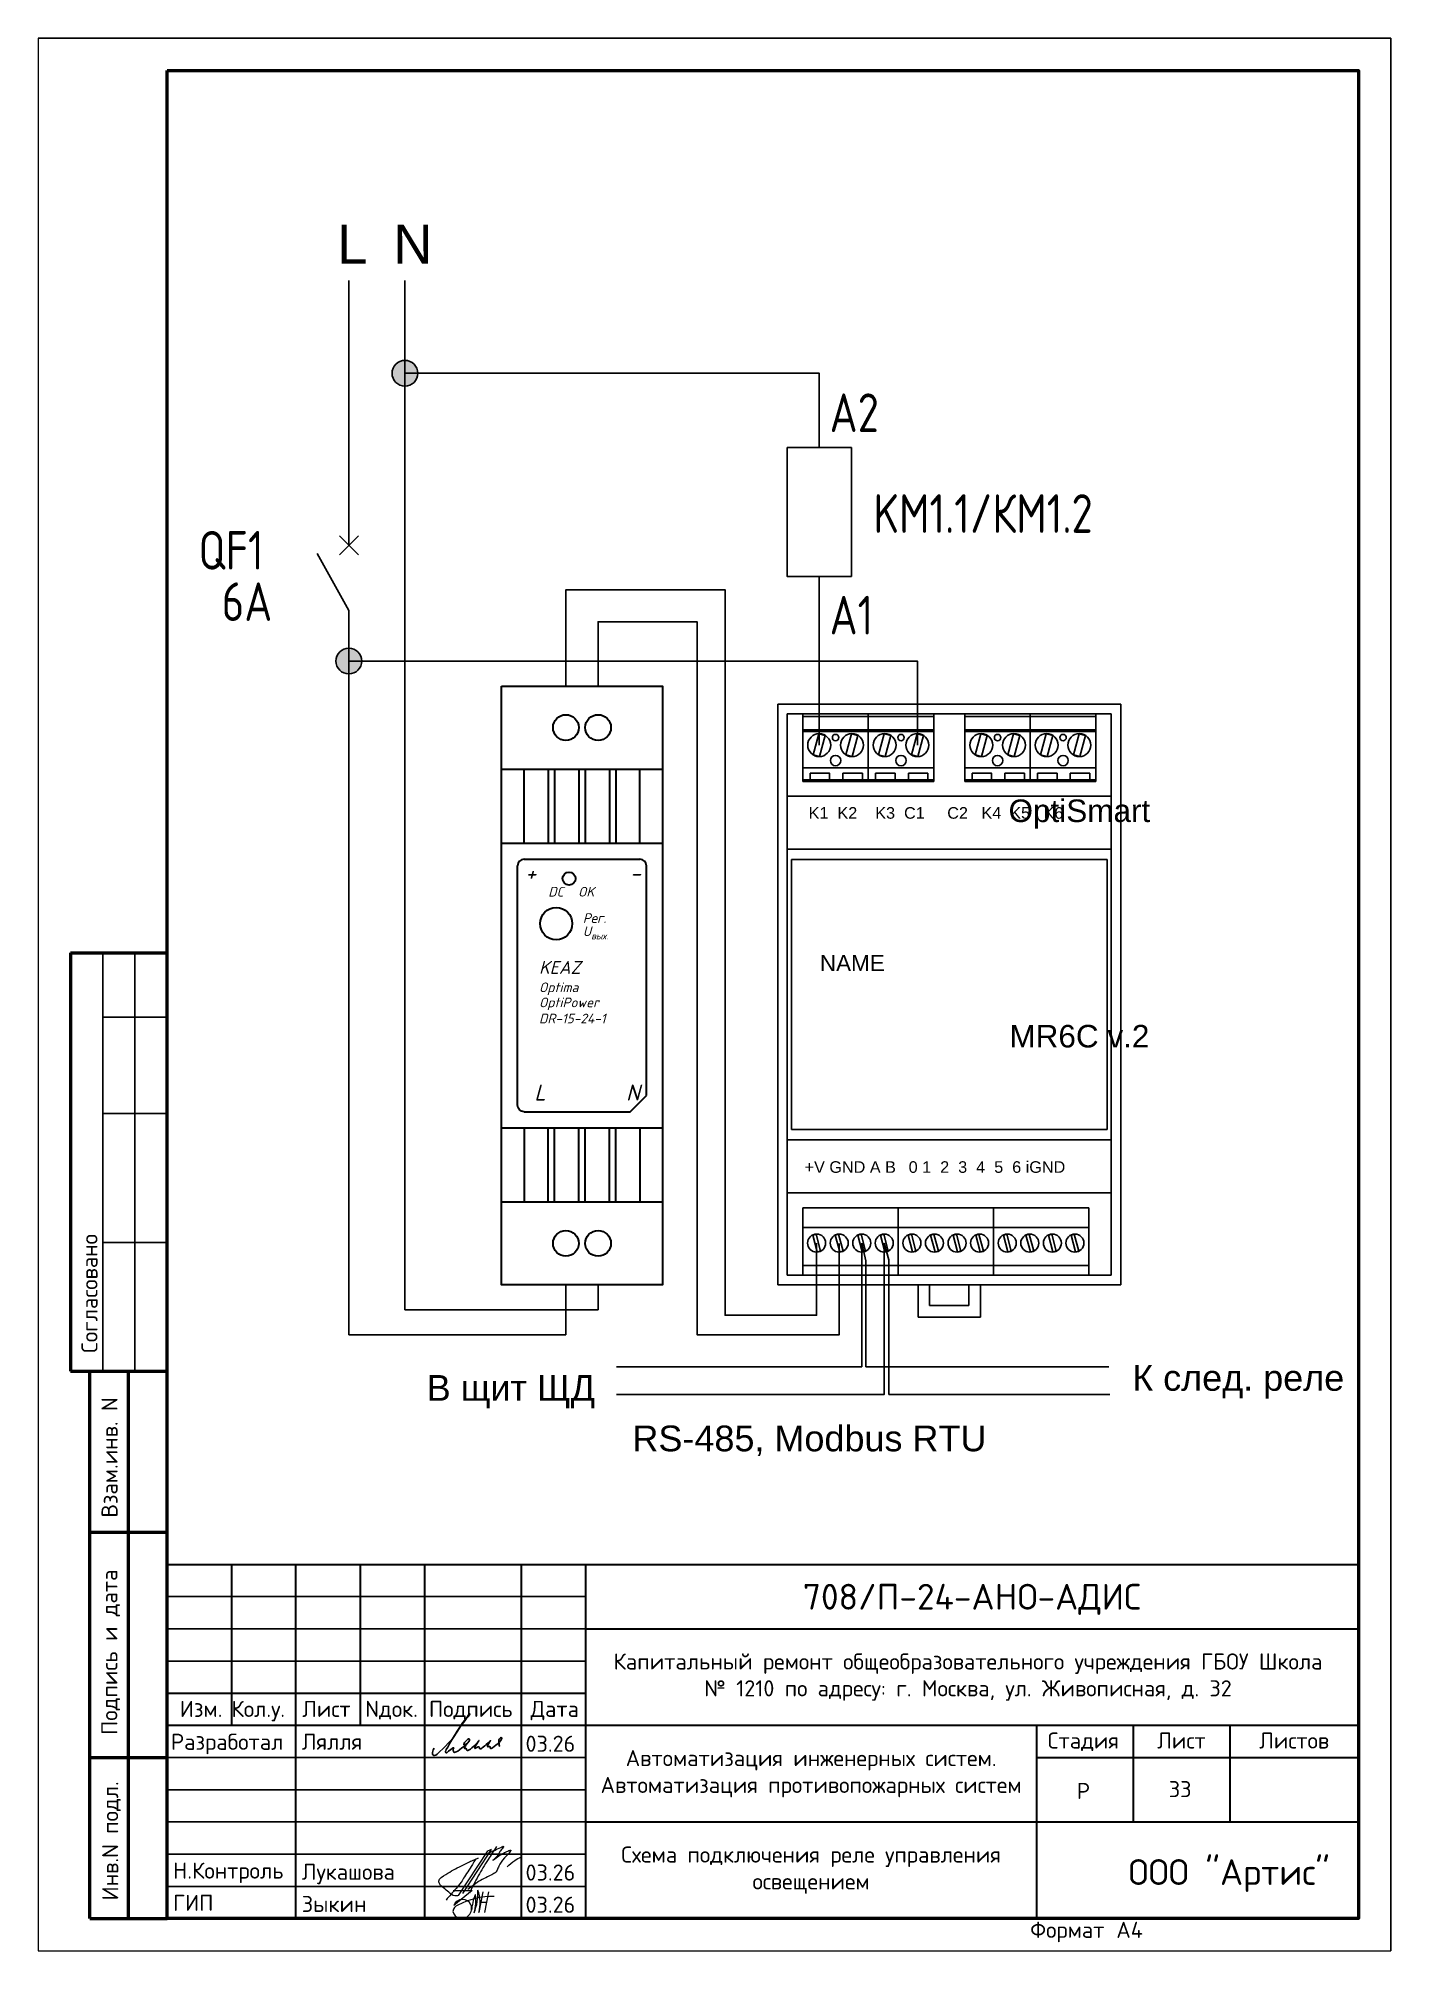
# Paper-space layout '1 (31)' of a CAD drawing. Header units: millimetres. Extents: x 9829 to 10039, y 857 to 1154.
# The model-space entities are those that its viewports show. They can reach past a viewport. Long polylines and large blocks are cut down to what shows.
import ezdxf
from ezdxf.enums import TextEntityAlignment as Align

# ---------------------------------------------------------------- set-up
doc = ezdxf.new("R2010")
doc.units = ezdxf.units.MM
doc.linetypes.add('невидимая2', pattern=[4.7625, 3.175, -1.5875])
for name, color, linetype, lineweight in [('АР_текст', 250, 'Continuous', 40), ('лс', 5, 'Continuous', 30), ('Основная сплош', 7, 'Continuous', 30), ('Текст', 7, 'Continuous', 30)]:
    doc.layers.add(name, color=color, linetype=linetype, lineweight=lineweight)
for name, color, linetype in [('Основная', 7, 'Continuous'), ('СОТ', 7, 'Continuous'), ('Штампы', 7, 'Continuous')]:
    doc.layers.add(name, color=color, linetype=linetype)
doc.layers.add('ОФ_подписи', color=5, linetype='Continuous', lineweight=13, true_color=0x0000ff)
doc.layers.add('Подписи', color=5, linetype='Continuous', lineweight=18, true_color=0x0000ff)
doc.styles.add('ICOCPEUR', font='isocpeur.ttf', dxfattribs={"height": 250})
doc.styles.add('PDF Arial', font='arial.ttf')
doc.styles.add('PDF ISOCPEUR', font='isocpeur.ttf')
doc.styles.add('RubezhCAD', font='isocpeur.ttf')
doc.styles.get("Standard").update_dxf_attribs({"font": 'arial.ttf'})
doc.styles.add('Standart  GenSys', font='isocpeui.ttf', dxfattribs={"height": 2})
doc.styles.add('TIMES', font='times.ttf')
doc.styles.add('XREF1$0$Standard', font='isocpeur.ttf')
doc.styles.add('ГОСТ 2.304', font='')
doc.styles.get('ГОСТ 2.304').set_extended_font_data('GOST 2.304 type A')

# ---------------------------------------------------------------- blocks, each defined once
blk = doc.blocks.new('*U21')
at = {"lineweight": 50}
for p, q in [((5, 155), (20, 155)), ((5, 155), (5, 90)), ((5, 90), (20, 90)), ((8, 5), (8, 90)), ((14, 5), (14, 90)), ((8, 65), (20, 65)), ((8, 30), (20, 30)), ((8, 5), (20, 5))]:
    blk.add_line(p, q, dxfattribs=at)
for p, q in [((10, 155), (10, 90)), ((15, 155), (15, 90)), ((10, 145), (20, 145)), ((10, 130), (20, 130)), ((10, 110), (20, 110)), ((5, 90), (8, 90))]:
    blk.add_line(p, q)
blk.add_lwpolyline([(0, 0), (210, 0), (210, 297), (0, 297)], close=True)
blk.add_lwpolyline([(20, 292), (205, 292), (205, 5), (20, 5)], close=True, dxfattribs=at)
at = {"style": 'XREF1$0$Standard'}
for s, p in [('Согласовано', (7.95, 102.07)), ('Взам.инв. N', (11.07, 76.61)), ('Подпись и дата', (11.04, 46.36)), ('Инв.N подл.', (11.17, 17.07))]:
    blk.add_text(s, height=2.5, rotation=90, dxfattribs=at).set_placement(p, align=Align.MIDDLE_CENTER)
blk.add_text('Формат', height=2.5, dxfattribs=at).set_placement((154.02, 2))
blk.add_text('А4', height=2.5, dxfattribs=at).set_placement((171.51, 2), align=Align.RIGHT)
for tag, p in [('СОГЛАСОВАНО_ДАТА2', (14.37, 145.56)), ('СОГЛАСОВАНО_ДАТА3', (19.37, 145.56)), ('СОГЛАСОВАНО_ФАМИЛИЯ2', (14.37, 110.56)), ('СОГЛАСОВАНО_ФАМИЛИЯ3', (19.37, 110.56)), ('СОГЛАСОВАНО_ДОЛЖНОСТЬ2', (14.37, 90.56)), ('СОГЛАСОВАНО_ДОЛЖНОСТЬ3', (19.37, 90.56))]:
    blk.add_attdef(tag, p, '', height=2.5, rotation=90, dxfattribs=at)
for tag, p in [('ВЗАМ_ИНВ_НОМЕР', (19.37, 77.5)), ('ИНВ_N_ПОДЛ', (19.37, 17.5))]:
    blk.add_attdef(tag, text='', height=2.5, rotation=90, dxfattribs=at).set_placement(p, align=Align.CENTER)
blk.add_attdef('ИНВ_ДАТА', text='', height=2.5, rotation=90, dxfattribs=at).set_placement((19.37, 63.83), align=Align.RIGHT)
blk = doc.blocks.new('П_Зыкин')
at = {"layer": 'ОФ_подписи', "color": 152, "ltscale": 100, "true_color": 0x0061c2, "transparency": 33554687}
for p, q in [((142, 249), (62, -174)), ((102, 37), (218, 37)), ((258, 249), (178, -174))]:
    blk.add_line(p, q, dxfattribs=at)
blk.add_lwpolyline([(-462, 273), (-74, 273), (-446, -30)], dxfattribs=at)
for centre, radius, start, end in [((-271, -94), 186, 314.2393, 159.9348), ((345, -1372), 1523, 88.8758, 117.8788), ((1109, -252), 1204, 158.7593, 174.231), ((-1024, 224), 1068, 337.8144, 2.8859), ((-849, 72), 852, 342.8308, 7.4815), ((-9, 182), 4.48, 8.9691, 155.6551), ((-643, 22), 732, 344.4555, 20.462), ((-318, -169), 151, 108.7568, 173.4251), ((-287, -115), 185, 191.5358, 322.3512)]:
    blk.add_arc(centre, radius, start, end, dxfattribs=at)
blk = doc.blocks.new('П_Лукашова')
at = {"layer": 'ОФ_подписи', "color": 152, "true_color": 0x0061c2}
for p, q in [((221, 339), (-221, -339)), ((286, 371), (-156, -307)), ((283, 370), (218, 338))]:
    blk.add_line(p, q, dxfattribs=at)
for points in [[(366, 415), (236, 213), (85, -37), (-50, -300)], [(221, 301), (344, 360), (434, 401), (475, 416), (464, 395), (420, 336), (342, 232), (310, 203), (337, 221), (420, 283), (490, 322), (558, 352), (576, 358), (491, 240), (403, 113), (374, 49), (360, 20)], [(-221, -339), (-276, -344), (-368, -289), (-446, -221), (-505, -166), (-522, -116), (-412, -16), (-295, 56), (-173, 120), (-49, 179), (33, 216), (87, 237), (52, 221), (11, 167), (-59, 51), (-126, -52), (-177, -132), (-256, -231), (-409, -409)], [(360, 20), (294, -18), (203, -65), (91, -124), (-73, -248)], [(530, 102), (646, 199), (748, 254)]]:
    blk.add_spline(points, degree=3, dxfattribs=at)
blk = doc.blocks.new('A$C11203D1A')
at = {"layer": 'Подписи', "lineweight": 25}
blk.add_lwpolyline([(0.24, 1.11), (0.09, 0.86), (0, 0.47), (0.01, 0.27), (0.06, 0.09), (0.17, 0.01), (0.33, 0), (0.53, 0.07), (0.73, 0.22), (0.94, 0.41), (1.81, 1.26), (2.64, 2.1), (3.19, 2.76), (3.8, 3.63), (4.42, 4.6), (5, 5.4), (5.39, 5.96), (5.72, 6.46), (5.82, 6.46), (5.73, 6.31), (4.71, 5.11), (3.82, 3.76), (2.71, 1.9), (2.36, 1.31), (2.15, 0.93), (2.05, 0.72), (2.04, 0.6), (2.04, 0.49), (2.07, 0.44), (2.13, 0.41), (2.22, 0.43), (2.34, 0.53), (2.48, 0.65), (2.83, 0.93), (3.1, 1.12), (3.23, 1.19), (3.28, 1.19), (3.29, 1.16), (3.26, 1.06), (3.23, 0.9), (3.22, 0.77), (3.24, 0.65), (3.26, 0.58), (3.34, 0.52), (3.42, 0.48), (3.54, 0.51), (3.66, 0.56), (3.92, 0.66), (4.17, 0.85), (4.57, 1.16), (4.82, 1.36), (5, 1.53), (5.18, 1.68), (5.48, 1.96), (5.64, 2.15), (5.74, 2.33), (5.75, 2.44), (5.75, 2.53), (5.69, 2.57), (5.6, 2.58), (5.49, 2.54), (5.33, 2.4), (5.12, 2.18), (4.99, 1.99), (4.9, 1.86), (4.85, 1.74), (4.87, 1.66), (4.92, 1.62), (5.03, 1.65), (5.11, 1.72), (5.21, 1.79), (5.24, 1.81), (5.28, 1.82), (5.31, 1.82), (5.32, 1.79), (5.26, 1.69), (5.19, 1.61), (5.11, 1.47), (5.03, 1.34), (4.98, 1.25), (4.97, 1.17), (4.97, 1.09), (5.01, 1.05), (5.05, 1.06), (5.1, 1.11), (5.14, 1.13), (5.2, 1.13), (5.23, 1.07), (5.27, 0.94), (5.32, 0.85), (5.35, 0.8), (5.43, 0.77), (5.52, 0.78), (5.61, 0.84), (5.88, 1), (6.13, 1.19), (6.42, 1.46), (6.68, 1.7), (6.94, 1.94), (7.06, 2.08), (7.22, 2.28), (7.23, 2.3), (7.23, 2.31), (7.2, 2.31), (7.18, 2.28), (7.15, 2.24), (6.76, 1.63), (6.67, 1.45), (6.59, 1.3), (6.56, 1.22), (6.56, 1.16), (6.57, 1.11), (6.6, 1.08), (6.65, 1.1), (6.7, 1.13), (6.79, 1.19), (6.88, 1.26), (6.99, 1.31), (7.07, 1.35), (7.18, 1.36), (7.23, 1.33), (7.27, 1.28), (7.28, 1.18), (7.28, 1.12), (7.3, 1.08), (7.34, 1.04), (7.38, 1.02), (7.45, 1.01), (7.52, 1.04), (7.6, 1.09), (7.73, 1.19), (7.93, 1.34), (8.13, 1.48), (8.36, 1.7), (8.65, 1.95), (8.78, 2.07), (8.9, 2.16), (8.98, 2.23), (9.03, 2.27), (9.04, 2.29), (9.02, 2.3), (8.99, 2.29), (8.97, 2.25), (8.92, 2.16), (8.7, 1.81), (8.57, 1.61), (8.52, 1.53), (8.51, 1.43), (8.53, 1.37), (8.56, 1.33), (8.6, 1.33), (8.66, 1.35), (8.72, 1.39), (8.76, 1.41), (8.86, 1.4), (8.93, 1.37), (8.94, 1.31), (8.96, 1.22), (8.98, 1.14), (9.02, 1.1), (9.08, 1.07), (9.17, 1.1), (9.24, 1.14), (9.33, 1.2), (9.56, 1.37), (9.86, 1.59), (10.18, 1.87), (10.41, 2.09), (10.57, 2.29), (10.72, 2.51), (10.76, 2.62), (10.77, 2.7), (10.75, 2.75), (10.68, 2.79), (10.58, 2.76), (10.5, 2.69), (10.38, 2.54), (10.32, 2.41), (10.31, 2.25), (10.32, 2.09), (10.33, 1.85), (10.35, 1.7), (10.37, 1.58), (10.4, 1.47), (10.47, 1.37)], dxfattribs=at)
blk = doc.blocks.new('Штамп')
at = {"layer": 'Основная'}
for p, q in [((-18500, 5000), (-12000, 5000)), ((-12000, 4500), (-18500, 4500)), ((-18500, 4000), (-12000, 4000)), ((-12000, 2500), (-18500, 2500)), ((-18500, 2000), (-12000, 2000)), ((-12000, 1500), (-18500, 1500)), ((-12000, 1000), (-18500, 1000)), ((-18500, 500), (-12000, 500))]:
    blk.add_line(p, q, dxfattribs=at)
at = {"layer": 'Основная сплош'}
for p, q in [((-18500, 5500), (0, 5500)), ((-18500, 5500), (-18500, 0)), ((-17500, 5500), (-17500, 3000)), ((-16500, 0), (-16500, 5500)), ((-15500, 5500), (-15500, 3000)), ((-14500, 0), (-14500, 5500)), ((-13000, 5500), (-13000, 0)), ((-12000, 0), (-12000, 5500)), ((-12000, 4500), (0, 4500)), ((-18500, 3500), (-12000, 3500)), ((0, 3000), (-18500, 3000)), ((-5000, 3000), (-5000, 0)), ((-3500, 3000), (-3500, 1500)), ((-2000, 3000), (-2000, 1500)), ((-5000, 2500), (0, 2500)), ((-12000, 1500), (0, 1500))]:
    blk.add_line(p, q, dxfattribs=at)
at = {"transparency": 33554687, "xscale": 100, "yscale": 100, "zscale": 100}
blk.add_blockref('A$C11203D1A', (-14379, 2533), dxfattribs=at)
at = {"layer": 'ОФ_подписи', "color": 5}
for name, p, xscale, yscale, zscale in [('П_Лукашова', (-13755, 700), 1.010226427429054, 1.010226427429054, 1.010226427429054), ('П_Зыкин', (-13706, 228), 0.7621923841183493, 0.7621923841183493, 0.7621923841183493)]:
    blk.add_blockref(name, p, dxfattribs=dict(at, xscale=xscale, yscale=yscale, zscale=zscale))
at = {"transparency": 33554687, "insert": (-8500, 2250), "char_height": 250, "width": 7000, "attachment_point": 5, "style": 'PDF ISOCPEUR'}
blk.add_mtext('Автоматизация инженерных систем. Автоматизация противопожарных систем', dxfattribs=at)
at = {"layer": 'АР_текст', "color": 7, "transparency": 33554687, "insert": (-2009, 668), "char_height": 400, "width": 7750, "attachment_point": 5, "style": 'RubezhCAD'}
blk.add_mtext('{\\C0;ООО "Артис"}', dxfattribs=at)
at = {"layer": 'Текст', "color": 0, "style": 'RubezhCAD'}
blk.add_text('708/П-24-АНО-АДИС', height=400, dxfattribs=at).set_placement((-6000, 4798), align=Align.CENTER)
at = {"layer": 'Текст', "linetype": 'Continuous', "style": 'RubezhCAD'}
for s, p in [('Изм.', (-18302, 3131)), ('Кол.у.', (-17500, 3131)), ('Лист', (-16402, 3131)), ('Nдок.', (-15424, 3131)), ('Подпись', (-14434, 3131)), ('Дата', (-12857, 3131))]:
    blk.add_text(s, height=250, dxfattribs=at).set_placement(p)
at = {"layer": 'Текст', "style": 'ICOCPEUR'}
for s, p in [('Разработал', (-18441, 2620)), ('Лялля', (-16408, 2622)), ('03.26', (-12934, 2590)), ('Н.Контроль', (-18407, 620)), ('Лукашова', (-16408, 602)), ('03.26', (-12934, 590)), ('ГИП', (-18407, 120)), ('Зыкин', (-16408, 102)), ('03.26', (-12934, 90))]:
    blk.add_text(s, height=250, dxfattribs=at).set_placement(p)
at = {"layer": 'Текст', "color": 7, "linetype": 'Continuous', "style": 'RubezhCAD'}
for s, p in [('Стадия', (-4273, 2640)), ('Лист', (-2750, 2640)), ('Листов', (-1000, 2640))]:
    blk.add_text(s, height=250, dxfattribs=at).set_placement(p, align=Align.CENTER)
at = {"layer": 'Текст', "color": 7, "style": 'RubezhCAD'}
blk.add_text('Р', height=250, dxfattribs=at).set_placement((-4273, 1857), align=Align.CENTER)
at = {"layer": 'Текст', "ltscale": 100, "insert": (-6063, 3750), "char_height": 250, "attachment_point": 5, "style": 'RubezhCAD'}
blk.add_mtext_dynamic_manual_height_columns('\\pi-3.125;Капитальный ремонт общеобразовательного учреждения ГБОУ Школа{\\H1.25x; }\\P№ 1210 по адресу: г. Москва, ул. Живописная, д. 32{\\H1.21604x; }\\P', width=11832.53, gutter_width=1250, heights=[1893], dxfattribs=at)
at = {"layer": 'Текст', "ltscale": 100, "style": 'RubezhCAD'}
blk.add_attdef('ЛИСТОВ', text='', height=250, dxfattribs=at).set_placement((-1000, 1857), align=Align.CENTER)
at = {"layer": 'Текст', "ltscale": 100, "style": 'TIMES'}
blk.add_attdef('НАЗВАНИЕ', text='', height=250, dxfattribs=at).set_placement((-8500, 750), align=Align.MIDDLE_CENTER)
blk = doc.blocks.new('*U2745')
for p, q in [((53.3, 90.2), (0, 90.2)), ((0, 90.2), (0, 0)), ((53.3, 0), (53.3, 90.2)), ((51.8, 88.7), (1.5, 88.7)), ((1.5, 88.7), (1.5, 1.5)), ((3.91, 88.7), (14.07, 88.7)), ((3.91, 88.25), (3.91, 88.7)), ((3.91, 88.7), (14.07, 88.7)), ((3.91, 86.18), (3.91, 88.7)), ((3.91, 88.7), (14.07, 88.7)), ((3.91, 85.94), (3.91, 88.7)), ((3.91, 88.7), (14.07, 88.7)), ((3.91, 78.2), (3.91, 88.7)), ((14.07, 88.25), (3.91, 88.25)), ((14.07, 86.18), (3.91, 86.18)), ((14.07, 88.7), (24.23, 88.7)), ((14.07, 88.25), (14.07, 88.7)), ((14.07, 88.7), (24.23, 88.7)), ((14.07, 86.18), (14.07, 88.7)), ((14.07, 88.7), (24.23, 88.7)), ((14.07, 85.94), (14.07, 88.7)), ((14.07, 88.7), (24.23, 88.7)), ((14.07, 78.2), (14.07, 88.7)), ((14.07, 88.7), (14.07, 88.25)), ((14.07, 88.7), (14.07, 86.18)), ((14.07, 88.7), (14.07, 85.94)), ((14.07, 88.7), (14.07, 78.2)), ((24.23, 88.25), (14.07, 88.25)), ((24.23, 86.18), (14.07, 86.18)), ((24.23, 88.7), (24.23, 88.25)), ((24.23, 88.7), (24.23, 86.18)), ((24.23, 88.7), (24.23, 85.94)), ((24.23, 88.7), (24.23, 78.2)), ((29.07, 88.7), (39.23, 88.7)), ((29.07, 88.25), (29.07, 88.7)), ((29.07, 88.7), (39.23, 88.7)), ((29.07, 86.18), (29.07, 88.7)), ((29.07, 88.7), (39.23, 88.7)), ((29.07, 85.94), (29.07, 88.7)), ((29.07, 88.7), (39.23, 88.7)), ((29.07, 78.2), (29.07, 88.7)), ((39.23, 88.25), (29.07, 88.25)), ((39.23, 86.18), (29.07, 86.18)), ((39.23, 88.7), (39.23, 88.25)), ((39.23, 88.7), (39.23, 86.18)), ((39.23, 88.7), (39.23, 85.94)), ((39.23, 88.7), (39.23, 78.2)), ((39.23, 88.7), (49.39, 88.7)), ((39.23, 88.25), (39.23, 88.7)), ((39.23, 88.7), (49.39, 88.7)), ((39.23, 86.18), (39.23, 88.7)), ((39.23, 88.7), (49.39, 88.7)), ((39.23, 85.94), (39.23, 88.7)), ((39.23, 88.7), (49.39, 88.7)), ((39.23, 78.2), (39.23, 88.7)), ((49.39, 88.25), (39.23, 88.25)), ((49.39, 86.18), (39.23, 86.18)), ((49.39, 88.7), (49.39, 88.25)), ((49.39, 88.7), (49.39, 86.18)), ((49.39, 88.7), (49.39, 85.94)), ((49.39, 88.7), (49.39, 78.2)), ((51.8, 1.5), (51.8, 88.7)), ((14.07, 85.94), (3.91, 85.94)), ((24.23, 85.94), (14.07, 85.94)), ((39.23, 85.94), (29.07, 85.94)), ((49.39, 85.94), (39.23, 85.94)), ((14.07, 80.32), (3.91, 80.32)), ((3.91, 80.32), (3.91, 78.2)), ((24.23, 80.32), (14.07, 80.32)), ((14.07, 80.32), (14.07, 78.2)), ((14.07, 78.2), (14.07, 80.32)), ((24.23, 78.2), (24.23, 80.32)), ((39.23, 80.32), (29.07, 80.32)), ((29.07, 80.32), (29.07, 78.2)), ((39.23, 78.2), (39.23, 80.32)), ((49.39, 80.32), (39.23, 80.32)), ((39.23, 80.32), (39.23, 78.2)), ((49.39, 78.2), (49.39, 80.32)), ((14.07, 78.42), (3.91, 78.42)), ((3.91, 78.42), (3.91, 78.2)), ((3.91, 78.2), (14.07, 78.2)), ((14.07, 78.2), (3.91, 78.2)), ((3.91, 78.2), (14.07, 78.2)), ((24.23, 78.42), (14.07, 78.42)), ((14.07, 78.42), (14.07, 78.2)), ((14.07, 78.2), (14.07, 78.42)), ((14.07, 78.2), (24.23, 78.2)), ((24.23, 78.2), (14.07, 78.2)), ((14.07, 78.2), (24.23, 78.2)), ((24.23, 78.2), (24.23, 78.42)), ((39.23, 78.42), (29.07, 78.42)), ((29.07, 78.42), (29.07, 78.2)), ((29.07, 78.2), (39.23, 78.2)), ((39.23, 78.2), (29.07, 78.2)), ((29.07, 78.2), (39.23, 78.2)), ((39.23, 78.2), (39.23, 78.42)), ((49.39, 78.42), (39.23, 78.42)), ((39.23, 78.42), (39.23, 78.2)), ((39.23, 78.2), (49.39, 78.2)), ((49.39, 78.2), (39.23, 78.2)), ((39.23, 78.2), (49.39, 78.2)), ((49.39, 78.2), (49.39, 78.42)), ((51.8, 75.91), (1.5, 75.91)), ((53.3, 14.29), (53.3, 75.91)), ((0, 67.67), (0, 67.67)), ((0, 67.67), (0, 22.53)), ((51.8, 67.67), (1.5, 67.67)), ((51.15, 66.05), (2.15, 66.05)), ((2.15, 66.05), (2.15, 24.15)), ((51.15, 24.15), (51.15, 66.05)), ((2.15, 24.15), (51.15, 24.15)), ((1.5, 22.53), (51.8, 22.53)), ((53.3, 22.53), (53.3, 22.53)), ((1.5, 14.29), (51.8, 14.29)), ((18.7, 12), (3.9, 12)), ((3.9, 12), (3.9, 1.5)), ((18.7, 12), (3.9, 12)), ((3.9, 12), (3.9, 8.9)), ((3.9, 12), (3.9, 12)), ((18.7, 1.5), (18.7, 12)), ((18.7, 8.9), (18.7, 12)), ((33.5, 12), (18.7, 12)), ((18.7, 12), (18.7, 1.5)), ((33.5, 12), (18.7, 12)), ((18.7, 12), (18.7, 8.9)), ((18.7, 12), (18.7, 12)), ((33.5, 1.5), (33.5, 12)), ((33.5, 8.9), (33.5, 12)), ((48.3, 12), (33.5, 12)), ((33.5, 12), (33.5, 1.5)), ((48.3, 12), (33.5, 12)), ((33.5, 12), (33.5, 8.9)), ((33.5, 12), (33.5, 12)), ((48.3, 1.5), (48.3, 12)), ((48.3, 8.9), (48.3, 12)), ((3.9, 8.9), (18.7, 8.9)), ((18.7, 8.9), (33.5, 8.9)), ((33.5, 8.9), (48.3, 8.9)), ((18.7, 3), (3.9, 3)), ((3.9, 3), (3.9, 1.5)), ((18.7, 1.5), (18.7, 3)), ((33.5, 3), (18.7, 3)), ((18.7, 3), (18.7, 1.5)), ((33.5, 1.5), (33.5, 3)), ((48.3, 3), (33.5, 3)), ((33.5, 3), (33.5, 1.5)), ((48.3, 1.5), (48.3, 3)), ((0, 0), (53.3, 0)), ((1.5, 1.5), (51.8, 1.5)), ((3.9, 1.5), (18.7, 1.5)), ((3.9, 1.5), (18.7, 1.5)), ((18.7, 1.5), (33.5, 1.5)), ((18.7, 1.5), (33.5, 1.5)), ((23.6, 0), (21.8, 0)), ((21.8, 0), (21.8, -5)), ((23.6, -1.8), (23.6, 0)), ((31.5, 0), (29.7, 0)), ((29.7, -1.8), (29.7, 0)), ((31.5, -5), (31.5, 0)), ((33.5, 1.5), (48.3, 1.5)), ((33.5, 1.5), (48.3, 1.5)), ((23.6, -1.8), (23.6, -3.2)), ((29.7, -3.2), (29.7, -1.8)), ((21.8, -5), (31.5, -5)), ((23.6, -3.2), (29.7, -3.2))]:
    blk.add_line(p, q)
for points in [[(6.4, 85.6), (7.39, 85.34), (6.51, 82.05), (5.52, 82.31)], [(11.48, 85.6), (12.47, 85.34), (11.59, 82.05), (10.6, 82.31)], [(16.56, 85.6), (17.55, 85.34), (16.67, 82.05), (15.68, 82.31)], [(21.64, 85.6), (22.63, 85.34), (21.75, 82.05), (20.76, 82.31)], [(31.55, 85.6), (32.54, 85.34), (31.66, 82.05), (30.67, 82.31)], [(36.63, 85.6), (37.62, 85.34), (36.74, 82.05), (35.75, 82.31)], [(41.71, 85.6), (42.7, 85.34), (41.82, 82.05), (40.83, 82.31)], [(46.79, 85.6), (47.78, 85.34), (46.9, 82.05), (45.91, 82.31)], [(5.05, 79.46), (8.07, 79.46), (8.07, 78.2), (5.05, 78.2)], [(10.13, 79.46), (13.15, 79.46), (13.15, 78.2), (10.13, 78.2)], [(15.21, 79.46), (18.23, 79.46), (18.23, 78.2), (15.21, 78.2)], [(20.29, 79.46), (23.31, 79.46), (23.31, 78.2), (20.29, 78.2)], [(30.2, 79.46), (33.22, 79.46), (33.22, 78.2), (30.2, 78.2)], [(35.28, 79.46), (38.3, 79.46), (38.3, 78.2), (35.28, 78.2)], [(40.36, 79.46), (43.38, 79.46), (43.38, 78.2), (40.36, 78.2)], [(45.44, 79.46), (48.46, 79.46), (48.46, 78.2), (45.44, 78.2)], [(6.14, 5.13), (6.66, 5.26), (5.96, 7.87), (5.45, 7.74)], [(9.64, 5.13), (10.16, 5.26), (9.46, 7.87), (8.95, 7.74)], [(13.14, 5.13), (13.66, 5.26), (12.96, 7.87), (12.45, 7.74)], [(16.64, 5.13), (17.16, 5.26), (16.46, 7.87), (15.95, 7.74)], [(20.94, 5.13), (21.46, 5.26), (20.76, 7.87), (20.25, 7.74)], [(24.44, 5.13), (24.96, 5.26), (24.26, 7.87), (23.75, 7.74)], [(27.94, 5.13), (28.46, 5.26), (27.76, 7.87), (27.25, 7.74)], [(31.44, 5.13), (31.96, 5.26), (31.26, 7.87), (30.75, 7.74)], [(35.74, 5.13), (36.26, 5.26), (35.56, 7.87), (35.05, 7.74)], [(39.24, 5.13), (39.76, 5.26), (39.06, 7.87), (38.55, 7.74)], [(42.74, 5.13), (43.26, 5.26), (42.56, 7.87), (42.05, 7.74)], [(46.24, 5.13), (46.76, 5.26), (46.06, 7.87), (45.55, 7.74)]]:
    blk.add_lwpolyline(points, close=True)
for centre, radius in [((6.45, 83.83), 1.78), ((8.99, 85), 0.5), ((11.53, 83.83), 1.78), ((16.61, 83.83), 1.78), ((19.15, 85), 0.5), ((21.69, 83.83), 1.78), ((31.61, 83.83), 1.78), ((34.15, 85), 0.5), ((36.69, 83.83), 1.78), ((41.77, 83.83), 1.78), ((44.31, 85), 0.5), ((46.85, 83.83), 1.78), ((8.99, 81.43), 0.81), ((19.15, 81.43), 0.81), ((34.15, 81.43), 0.81), ((44.31, 81.43), 0.81), ((6.05, 6.5), 1.4), ((9.55, 6.5), 1.4), ((13.05, 6.5), 1.4), ((16.55, 6.5), 1.4), ((20.85, 6.5), 1.4), ((24.35, 6.5), 1.4), ((27.85, 6.5), 1.4), ((31.35, 6.5), 1.4), ((35.65, 6.5), 1.4), ((39.15, 6.5), 1.4), ((42.65, 6.5), 1.4), ((46.15, 6.5), 1.4)]:
    blk.add_circle(centre, radius)
for s, p in [('K1  K2    K3  C1     C2   K4  K5   K6 ', (4.81, 72.4)), ('+V GND A B', (4.18, 17.41)), ('0 1  2  3  4  5  6 iGND', (20.34, 17.41))]:
    blk.add_text(s, height=1.8).set_placement(p)
at = {"insert": (46.85, 36.83), "char_height": 0.5, "attachment_point": 8}
blk.add_mtext('{\\H7x;OptiSmart\\P\\P\\P\\P\\P\\PMR6C v.2}', dxfattribs=at)
blk.add_attdef('MR6C', (6.55, 48.73), '', height=2.5)
blk = doc.blocks.new('OptiPower DR-15-24-1')
at = {"color": 7}
for p, q in [((-5611, 4585), (-3111, 4585)), ((-5261, 3435), (-5261, 4585)), ((-4886, 4585), (-4886, 3435)), ((-4786, 4585), (-4786, 3435)), ((-4411, 4585), (-4411, 3435)), ((-4311, 4585), (-4311, 3435)), ((-3936, 4585), (-3936, 3435)), ((-3836, 4585), (-3836, 3435)), ((-3461, 3435), (-3461, 4585)), ((-5611, 3435), (-3111, 3435)), ((-5361, -635), (-5361, 3085)), ((-5261, 3185), (-3461, 3185)), ((-3361, -485), (-3361, 3085)), ((-3611, -735), (-3361, -485)), ((-5261, -735), (-3611, -735)), ((-5611, -985), (-3111, -985)), ((-5261, -985), (-5261, -2135)), ((-4886, -2135), (-4886, -985)), ((-4786, -2135), (-4786, -985)), ((-4411, -2135), (-4411, -985)), ((-4311, -2135), (-4311, -985)), ((-3936, -2135), (-3936, -985)), ((-3836, -2135), (-3836, -985)), ((-3461, -985), (-3461, -2135)), ((-5611, -2135), (-3111, -2135))]:
    blk.add_line(p, q, dxfattribs=at)
blk.add_lwpolyline([(-5611, 5875), (-3111, 5875), (-3111, -3425), (-5611, -3425)], close=True, dxfattribs=at)
for centre, radius in [((-4611, 5230), 200), ((-4111, 5230), 200), ((-4561, 2885), 100), ((-4761, 2185), 250), ((-4611, -2780), 200), ((-4111, -2780), 200)]:
    blk.add_circle(centre, radius, dxfattribs=at)
for centre, start, end in [((-5261, 3085), 90, 180), ((-3461, 3085), 0, 90)]:
    blk.add_arc(centre, 100, start, end, dxfattribs=at)
at = {"color": 7, "extrusion": (0, 0, -1)}
blk.add_arc((5261, -635), 100, 270, 0, dxfattribs=at)
at = {"color": 7, "linetype": 'невидимая2', "attachment_point": 1, "style": 'Standart  GenSys'}
for s, insert, char_height, width in [('+', (-5244, 3095), 250, 339.25), ('DC', (-4885, 2756), 150, 339.25), ('{OK}', (-4422, 2756), 150, 339.25), ('-', (-3618, 3095), 250, 339.25), ('Рег.', (-4348, 2347), 150, 734.25), ('\\A1;U{\\H0.70x;\\S^ вых.;}', (-4348, 2141), 150, 734.25), ('{\\H1.3333x;KEAZ\\H0.75x;\\POptima}', (-5028, 1605), 150, 734.25), ('{OptiPower\\H0.99998x;\\PDR-15-24-1}', (-5028, 1037), 150, 734.25), ('L', (-5102, -313), 250, 339.25), ('N', (-3678, -313), 250, 339.25)]:
    blk.add_mtext(s, dxfattribs=dict(at, insert=insert, char_height=char_height, width=width))

msp = doc.modelspace()

# ---------------------------------------------------------------- hatches: boundary and pattern name
h = msp.add_hatch(color=256)
h.dxf.hatch_style = 1
h.paths.add_polyline_path([(1170939.4, 48459.5, 1), (1170539.4, 48459.5, 1)])
h = msp.add_hatch(color=256)
h.dxf.hatch_style = 1
h.paths.add_polyline_path([(1170068.2, 43990.5, 1), (1169668.2, 43990.5, 1)])

# ---------------------------------------------------------------- linework, layer by layer
at = {"color": 1, "ltscale": 4}
for p, q in [((1177831.7, 34951.7), (1177894.5, 34673.9)), ((1177894.5, 34673.9), (1177894.5, 33030.3)), ((1177894.5, 33030.3), (1181666.2, 33030.3))]:
    msp.add_line(p, q, dxfattribs=at)
at = {"color": 2, "ltscale": 4}
for p, q in [((1178181.7, 34951.7), (1178253.7, 34693)), ((1178253.7, 34693), (1178253.7, 32602)), ((1178253.7, 32602), (1181683.2, 32602))]:
    msp.add_line(p, q, dxfattribs=at)
at = {"ltscale": 4}
for p, q in [((1173238.4, 34301.7), (1173238.4, 33528.3)), ((1173738.4, 33915), (1173738.4, 34301.7)), ((1170739.4, 33915), (1173738.4, 33915)), ((1173238.4, 33528.3), (1169868.2, 33528.3))]:
    msp.add_line(p, q, dxfattribs=at)
for points in [[(1169868.8, 45786.6), (1169868.8, 49898.9)], [(1170739.4, 49898.9), (1170739.4, 45786.6), (1170739.4, 33915)], [(1177172, 47304.4), (1177172, 48459.5), (1170739.4, 48459.5)], [(1177172, 42684.4), (1177172, 45304.4)], [(1177131.7, 34951.7), (1177131.7, 33831.8), (1175709.8, 33831.8), (1175709.8, 45098.8), (1173238.4, 45098.8), (1173238.4, 43601.7)], [(1177481.7, 34944.9), (1177481.7, 33528.3), (1175276.6, 33528.3), (1175276.6, 44601.7), (1173738.4, 44601.7), (1173738.4, 43601.7)], [(1169868.2, 43990.5), (1178696, 43990.5), (1178696, 42684.4)]]:
    msp.add_lwpolyline(points)
msp.add_lwpolyline([(1176672, 47304.4), (1177672, 47304.4), (1177672, 45304.4), (1176672, 45304.4)], close=True)
at = {"lineweight": 25}
for points in [[(1169721.2, 45639), (1170016.4, 45934.3)], [(1169721.2, 45934.3), (1170016.4, 45639)], [(1169376.7, 45659.1), (1169868.8, 44773.3), (1169868.2, 44379.2), (1169868.2, 33528.3)]]:
    msp.add_lwpolyline(points, dxfattribs=at)
at = {"color": 1}
msp.add_lwpolyline([(1177831.7, 34951.7), (1177831.7, 33030.3), (1174026.6, 33030.3)], dxfattribs=at)
at = {"color": 2}
msp.add_lwpolyline([(1178181.7, 34951.7), (1178181.7, 32602), (1174026.6, 32602)], dxfattribs=at)
for centre in [(1170739.4, 48459.5), (1169868.2, 43990.5)]:
    msp.add_circle(centre, 200)

# ---------------------------------------------------------------- block references
at = {"xscale": 100, "yscale": 100, "zscale": 100}
msp.add_blockref('*U2745', (1176526.6, 34301.7), dxfattribs=at).add_auto_attribs({'MR6C': 'NAME'})
at = {"layer": 'лс', "color": 96, "true_color": 0x008800}
msp.add_blockref('OptiPower DR-15-24-1', (1177849.2, 37727.1), dxfattribs=at)
at = {"layer": 'СОТ'}
msp.add_blockref('Штамп', (1185545.9, 24461.7), dxfattribs=at)
at = {"layer": 'Штампы', "color": 7, "transparency": 33554687, "xscale": 100, "yscale": 100, "zscale": 100}
msp.add_blockref('*U21', (1165045.9, 23961.7), dxfattribs=at)

# ---------------------------------------------------------------- texts
at = {"attachment_point": 7}
for s, insert, char_height, style in [('L', (1169687.2, 50163.8), 603.7, 'PDF Arial'), ('N', (1170557.8, 50163.8), 603.7, 'PDF Arial'), ('6A', (1167894.5, 44611.5), 600, 'ГОСТ 2.304')]:
    msp.add_mtext(s, dxfattribs=dict(at, insert=insert, char_height=char_height, style=style))
at = {"char_height": 600, "width": 1559.934, "attachment_point": 7, "style": 'ГОСТ 2.304'}
for s, insert in [('A2', (1177333.5, 47545.5)), ('KM1.1/КМ1.2', (1178013.2, 45979.8)), ('QF1', (1167533.5, 45410.4)), ('A1', (1177333.5, 44402.4))]:
    msp.add_mtext(s, dxfattribs=dict(at, insert=insert))
at = {"char_height": 400, "attachment_point": 7, "line_spacing_factor": 0.496972, "style": 'PDF Arial'}
for s, insert, width in [('К след. реле', (1182031.7, 32537.8), 4628.569), ('В щит ЩД', (1171077.9, 32386.4), 4628.569), ('RS-485, Modbus RTU', (1174271.6, 31643.8), 8496.942)]:
    msp.add_mtext(s, dxfattribs=dict(at, insert=insert, width=width))
at = {"layer": 'СОТ', "char_height": 250, "width": 7000, "attachment_point": 5, "style": 'ICOCPEUR'}
for s, insert in [('{\\C0;33}', (1182775.9, 26471.6)), ('Схема подключения реле управления освещением', (1177045.9, 25213.5))]:
    msp.add_mtext(s, dxfattribs=dict(at, insert=insert))

psp = doc.layouts.new('1 (31)')

# ---------------------------------------------------------------- viewports
at = {"layer": 'Defpoints'}
psp.add_viewport(center=(9934.1, 1005.6), size=(210, 297), view_center_point=(1175545.92, 38811.74), view_height=29700, dxfattribs=at)

doc.saveas('drawing.dxf')
